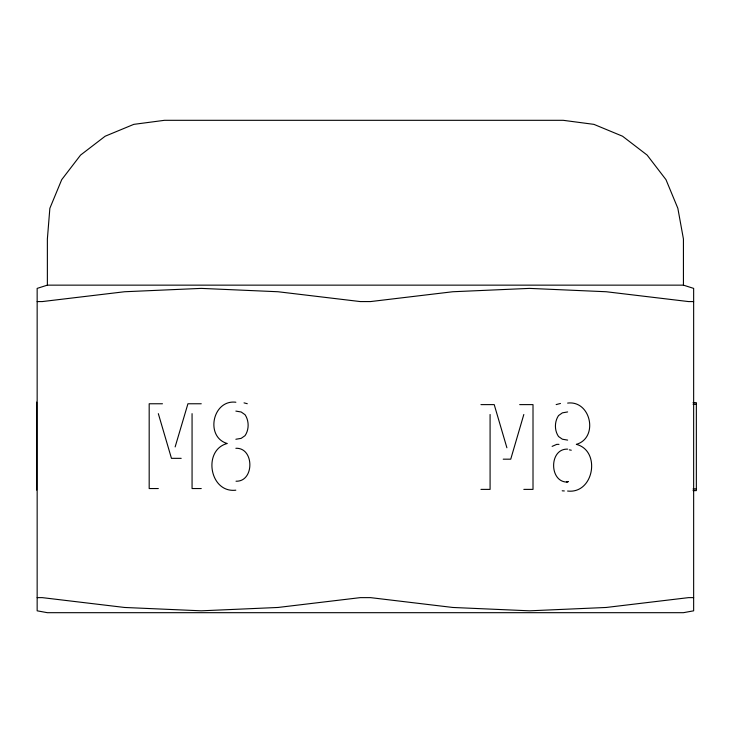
<?xml version="1.0" encoding="UTF-8"?>
<svg xmlns="http://www.w3.org/2000/svg" width="733" height="733" viewBox="0 0 733 733"><rect width="100%" height="100%" fill="white"/><g stroke="black" fill="none" stroke-linecap="round" stroke-linejoin="round"><path stroke-width="1.1" d="M523.82 414.493L510.736 459.179L503.214 459.179M175.141 446.919L187.932 403.764L201.254 403.764M552.123 446.379L556.768 444.363L558.977 444.363M47.37 285.146L37.154 288.39L37.154 610.818L47.37 612.687L683.431 612.687L693.647 610.818L693.647 288.39L683.431 285.146L47.37 285.146L47.37 238.995L49.862 208.282L61.719 179.658L80.575 155.075L105.158 136.219L133.782 124.363L164.494 120.313L563.201 120.313L593.922 124.363L622.546 136.219L647.12 155.075L665.985 179.658L677.842 208.282L683.431 238.995L683.431 285.146M556.155 404.589L560.47 403.462M236.026 481.215C254.553 481.847 254.443 447.506 235.87 448.284M566.545 481.883L568.487 481.526M567.635 449.137C548.834 448.376 549.026 482.873 567.782 482.067M567.635 411.937L562.385 412.853L558.537 415.574C554.414 421.695 554.35 430.418 558.537 436.529L562.385 439.214L567.635 440.102M235.87 439.259L241.157 438.361L245.024 435.677C249.211 429.575 249.128 420.87 245.069 414.722L241.194 412.001L235.87 411.094M235.87 402.234C212.543 399.32 204.846 436.996 227.221 443.511C202.5 449.842 209.418 493.3 235.824 490.185M567.58 491.037C593.977 494.189 601.197 450.667 576.33 444.363C598.779 437.876 591 400.126 567.635 403.086M37.154 301.575L42.257 301.575L124.573 291.743L201.273 288.39L277.981 291.743L360.297 301.575L370.504 301.575L452.82 291.743L529.528 288.39L606.228 291.743L688.544 301.575L693.647 301.575M693.033 402.655L696.35 402.655L696.35 490.615L693.033 490.615M162.46 403.764L149.184 403.764L149.184 488.545L158.328 488.545M693.033 404.195L696.35 404.195M480.94 404.616L494.216 404.616L506.897 447.771M519.688 404.616L533.01 404.616L533.01 489.387L523.82 489.387M181.188 458.336L171.458 458.336L158.328 413.65M201.254 488.545L192.064 488.545L192.064 413.65M693.033 488.966L696.35 488.966M480.94 489.387L490.084 489.387L490.084 414.493M37.154 597.633L42.257 597.633L124.573 607.465L201.273 610.818L277.981 607.465L360.297 597.633L370.504 597.633L452.82 607.465L529.528 610.818L606.228 607.465L688.544 597.633L693.647 597.633M562.202 490.798L564.318 490.954M569.33 449.851L571.282 450.209M244.034 402.875L247.278 403.709M36.65 402.115L36.65 490.075"/></g></svg>
